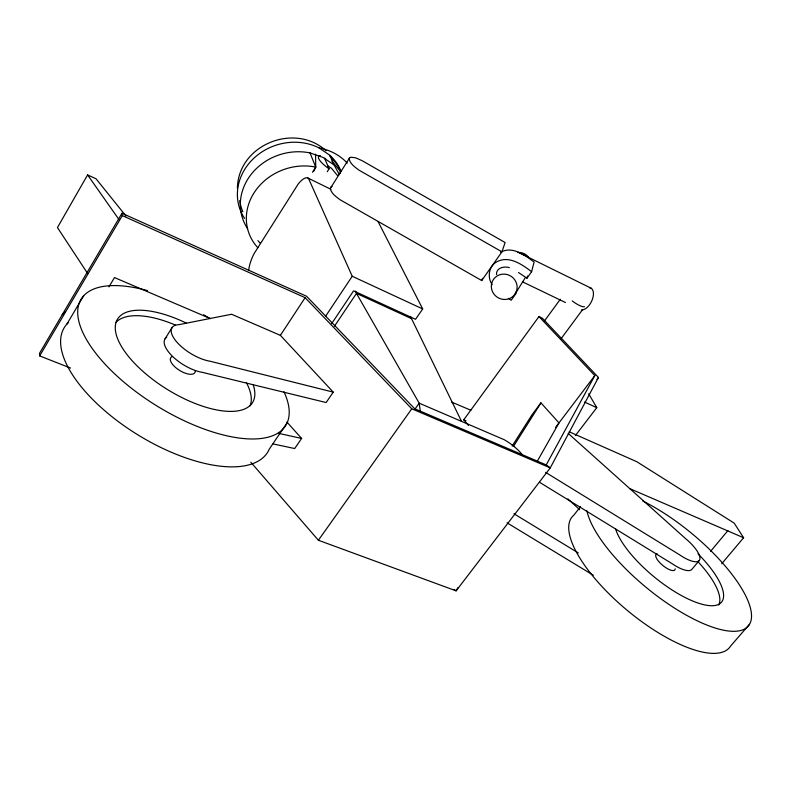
<?xml version="1.0" encoding="UTF-8"?>
<svg xmlns="http://www.w3.org/2000/svg" width="791" height="791" viewBox="0 0 791 791"><rect width="100%" height="100%" fill="white"/><g stroke="black" fill="none" stroke-linecap="round" stroke-linejoin="round"><path stroke-width="1.19" d="M496.56 274.556C495.888 267.783 504.272 266.013 509.364 267.625M237.399 188.258C238.061 144.852 294.45 122.081 326.07 150.735M518.52 272.529L526.974 278.195L531.611 271.718L534.113 261.999C524.749 255.226 512.617 245.764 500.644 252.21M526.974 278.195L527.548 276.01M516.681 290.485L515.742 293.856L511.154 300.254L508.366 298.385M349.563 157.893L349.138 159.139C350.383 164.162 355.189 167.237 359.065 170.203L501.949 251.825L481.719 280.548L339.962 199.678C336.096 196.732 331.291 193.558 330.272 188.466L349.563 157.893L350.848 157.241L355.564 157.795L362.021 160.632L505.103 242.53L501.949 251.825M481.719 280.548L482.51 278.363M313.879 171.074L315.738 167.089L315.54 154.156M468.49 425.459L463.744 419.843L538.968 316.568L542.329 318.18L598.461 377.465L550.259 467.877L456.11 590.857L318.387 540.253L250.836 462.221M546.225 464.91L414.692 408.749L306.562 296.249L121.972 213.244L122.328 215.617L305.118 297.683L411.765 408.809L550.259 467.877L546.225 464.91L594.812 375.606L538.968 316.568M537.138 461.509L558.98 422.898L540.945 402.846L531.918 414.919L512.192 446.025M125.957 216.002L96.037 178.776L87.603 174.92L57.446 227.571L87.682 273.557M457.949 587.664L456.11 590.857L454.182 589.414M121.972 213.244L39.55 353.241L39.659 355.91L70.528 368.042M39.659 355.91L122.328 215.617M66.948 324.023L83.668 295.775M108.94 286.876L114.497 277.572L210.426 318.615M165.131 338.726L172.131 327.494M514.872 294.331A13.051 12.547 31.6 0 0 505.241 274.19A13.051 12.547 31.6 0 0 492.575 291.849A13.051 12.547 31.6 0 0 514.872 294.331L525.254 277.76M513.399 446.51L540.945 402.846M312.465 172.25L315.738 167.089L309.934 152.732M327.227 171.716L329.066 168.849L324.577 158.151M280.321 335.453L305.118 297.683M325.704 316.103L352.232 276.267L308.5 178.39A20.754 7.386 -64.6 0 0 298.138 184.115L254.059 253.684A20.358 7.139 -65.6 0 0 248.75 269.988M331.637 323.648L353.577 290.851L415.542 319.287L422.701 308.955L378.049 221.52M334.445 326.248L356.474 293.402L355.584 291.137M287.271 422.513L269.187 449.278A119.253 53.046 31.5 0 1 135.251 433.221A119.253 53.046 31.5 0 1 68.481 322.471M286.945 422.087L301.608 438.432L294.697 448.546L273.073 443.919M333.248 392.138L209.922 361.2A29.138 12.003 31.8 0 1 176.512 341.702A29.138 12.003 31.8 0 1 178.865 324.676L231.585 314.254L280.39 335.354L333.248 392.138L326.149 402.54L202.723 372.432A29.04 12.201 31.8 0 1 172.389 356.237A29.04 12.201 31.8 0 1 166.723 337.233M318.387 540.253L411.765 408.809M414.899 409.204L419.19 403.173L356.474 293.402L411.538 318.644L461.509 421.356M544.396 321.047L560.344 299.235M561.027 338.775L582.216 310.131M555.44 427.575L594.812 375.606M596.978 379.423L598.461 377.465M575.383 435.594L596.78 407.652L588.692 393.789M580.594 506.537L573.88 515.099A102.296 36.772 39.7 0 0 626.868 610.059A102.296 36.772 39.7 0 0 730.666 645.97L749.463 624.317M699.284 560.473L691.927 569.283A24.887 8.444 39.4 0 1 672.291 563.795L539.591 482.322M710.595 551.327L727.888 530.632M721.708 563.736L743.609 537.751L734.177 523.118L636.804 461.726L569.253 431.797M62.252 314.67L64.813 311.99M330.747 187.151L332.072 186.419M278.798 433.399L301.608 438.432M451.631 402.095L470.863 410.242M463.744 419.843L465.968 420.802M629.844 488.66L743.609 537.751M584.559 402.065L596.78 407.652M352.232 276.267L422.701 308.955M522.386 281.774L565.427 302.508M307.917 178.024L330.856 189.276M518.421 252.388L523.929 255.097M526.124 256.185L591.075 288.171M514.002 513.794L578.28 552.929M507.08 522.851L593.309 575.235M545.612 472.365L679.677 554.867A24.956 8.296 39.3 0 0 699.758 559.593A24.956 8.296 39.3 0 0 685.313 538.374L568.195 433.399M531.611 271.718C521.645 264.115 507.96 254.534 495.453 262.622C488.452 267.516 487.464 277.809 492.15 284.622M327.504 165.576L331.518 168.305L337.52 175.562M244.587 218.415A54.006 48.142 -18.9 0 1 253.614 158.467A54.006 48.142 -18.9 0 1 319.03 147.887L329.896 155.343A54.006 48.142 -18.9 0 1 341.099 171.4M567.819 498.844L579.635 509.681M257.925 240.642L260.288 243.282M87.603 174.92L119.263 219.967M339.388 174.682L332.002 161.127L339.992 170.846L340.357 173.17M410.578 316.459L411.538 318.644M329.896 155.343L334 164.914L323.015 157.409L309.973 152.92A54.668 48.518 -19 0 0 251.993 173.328A54.668 48.518 -19 0 0 247.603 228.658M420.308 411.399L419.19 403.173L504.075 439.648A25.352 9.126 36.9 0 1 522.564 455.003M319.03 147.887A55.943 49.665 -19.9 0 1 347.249 163.104M329.066 168.849A17.224 4.776 33.1 0 1 320.315 155.59M257.787 247.672A54.441 48.024 -19.2 0 1 255.73 190.374A54.441 48.024 -19.2 0 1 315.738 167.089M242.867 211.8A52.928 47.163 -19 0 1 239.742 200.558M330.025 156.519A52.928 47.163 -19 0 1 340.783 171.716M253.14 384.644A79.357 33.687 31.7 0 1 194.902 403.39A79.357 33.687 31.7 0 1 115.397 330.114A79.357 33.687 31.7 0 1 186.419 323.153M115.97 322.342A79.229 33.944 31.7 0 1 175.434 325.052M246.317 382.537A79.229 33.944 31.7 0 1 250.085 405.763M195.239 371.098A14.179 6.071 31.7 0 1 179.478 370.346A14.179 6.071 31.7 0 1 172.033 356.662M283.949 391.753A120.232 51.108 31.7 0 1 217.396 433.379A120.232 51.108 31.7 0 1 83.628 334.197A120.232 51.108 31.7 0 1 147.551 290.623M203.574 314.759A120.232 51.108 31.7 0 1 209.852 318.516M675.198 568.818A12.162 4.202 39.5 0 1 662.69 565.367A12.162 4.202 39.5 0 1 657.143 553.858M698.028 553.848A68.016 23.305 39.4 0 1 700.015 603.671A68.016 23.305 39.4 0 1 615.507 528.724M697.761 561.472A67.917 23.503 39.5 0 1 718.742 605.006M642.895 501.079A103.008 35.328 39.5 0 1 748.83 602.999A103.008 35.328 39.5 0 1 684.62 614.182A103.008 35.328 39.5 0 1 586.912 510.828M584.47 306.71A12.073 3.154 35.9 0 1 572.209 300.906M517.917 252.487A12.28 11.885 30.5 0 1 528.388 256.927M589.404 287.667A12.043 6.605 -63.4 0 1 592.39 299.384A12.043 6.605 -63.4 0 1 581.425 309.963"/></g></svg>
